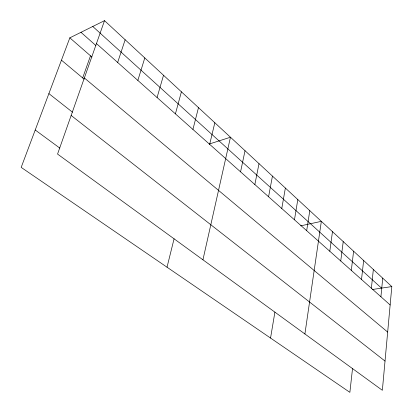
<?xml version="1.0" encoding="UTF-8"?>
<svg xmlns="http://www.w3.org/2000/svg" width="413" height="413" viewBox="0 0 413 413"><rect width="100%" height="100%" fill="white"/><g stroke="black" fill="none" stroke-linecap="round" stroke-linejoin="round"><path stroke-width="0.62" d="M391.818 286.581L382.361 390.3L57.562 154.08L104.52 20.65L391.818 286.581L372.34 289.508M380.915 296.746L382.732 278.171M371.375 288.259L373.347 269.488M352.557 368.308L349.873 392.35L21.182 167.384L69.838 37.836L104.52 20.65M361.514 279.482L363.647 260.505M351.308 270.396L353.611 251.218M340.74 260.995L343.229 241.61M329.796 251.254L332.48 231.657M304.902 333.967L321.34 221.347L300.679 225.859M306.678 230.676L309.791 210.656M294.459 219.804L297.809 199.567M270.546 338.056L274.913 312.078M281.769 208.508L285.368 188.049M268.574 196.769L272.446 176.088M254.852 184.554L259.008 163.651M240.562 171.834L245.028 150.709M202.938 259.808L230.469 137.23L209.35 143.998M209.659 144.333L214.822 122.754M167.022 267.201L174.085 238.766M192.928 129.439L198.483 107.628M175.417 113.859L181.4 91.815M157.079 97.535L163.522 75.264M137.849 80.421L144.793 57.928M117.664 62.456L125.149 39.746M82.683 77.933L90.499 55.807M35.224 130.002L59.823 148.102M71.15 115.459L385.024 361.07M48.889 93.606L72.497 112.197M61.444 60.174L84.164 79.172M84.35 77.954L387.668 332.073M69.838 37.836L91.939 57.061M96.451 43.577L390.14 304.959M80.979 32.317L95.873 45.528M92.77 26.473L381.529 288.129"/></g></svg>
